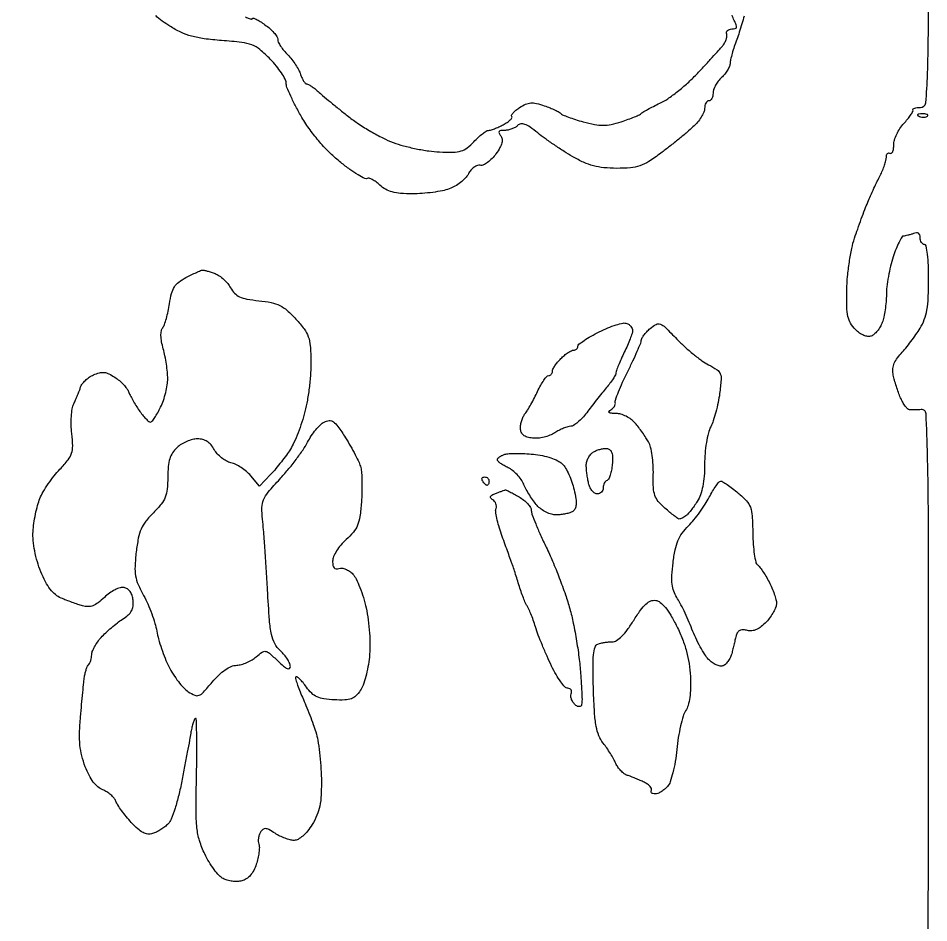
# Model space of a CAD drawing. Extents: x 0 to 102, y 0 to 135.
# Drawn here: x 83.3 to 101.52, y 67.13 to 85.24 of the extents above; entities that cross this region are included whole.
import ezdxf

# ---------------------------------------------------------------- set-up
doc = ezdxf.new("R2010")
doc.units = 0
doc.header["$MEASUREMENT"] = 0

msp = doc.modelspace()

# ---------------------------------------------------------------- linework, layer by layer
for points in [[(30.835569, 68.0607, 0.000004), (30.856286, 64.932268, 0.000002), (30.883525, 60.825814, 0.000002), (30.912326, 56.488502, 0.000002), (30.938318, 52.5789, -0.000116)], [(31.042661, 24.1956, 0.000001), (31.037549, 23.023692, 0.000001), (31.032419, 21.846099, 0.000001), (31.02793, 20.814404, 0.000005)], [(101.496377, 65.8778, 0.002569), (101.514707, 67.969643, 0.00091), (101.520108, 70.963568, 0.000406), (101.516774, 74.9871, 0.00534), (101.49843, 76.476132, 0.006143), (101.468595, 77.32135, 0.430062), (101.37195, 77.404576, -0.010629), (101.309029, 77.399524, -0.009014), (101.242392, 77.396801, -0.009117), (101.181587, 77.396524, -0.025085), (101.138802, 77.399258, -0.167582), (101.099714, 77.41795, -0.037424), (101.050349, 77.474479, -0.03487), (101.000382, 77.551869, -0.027596), (100.957186, 77.64165, -0.01221), (100.916702, 77.746391, -0.007938), (100.874834, 77.869209, -0.007983), (100.837768, 77.990449, -0.015022), (100.812373, 78.089618, -0.064405), (100.801984, 78.202199, -0.07745), (100.822167, 78.306463, -0.066471), (100.876617, 78.411425, -0.034107), (100.969927, 78.526936, 0.016814), (101.061163, 78.632217, 0.00929), (101.165774, 78.766497, 0.009255), (101.26686, 78.90668, 0.014686), (101.347572, 79.030718, 0.04788), (101.432628, 79.205984, 0.04559), (101.484502, 79.397118, 0.032537), (101.511599, 79.645085, 0.010836), (101.519684, 80.01045, 0.010203), (101.514096, 80.290457, 0.019957), (101.496207, 80.512842, 0.016366), (101.470566, 80.679223, 0.36083), (101.4354, 80.7084, -0.157984), (101.403133, 80.718856, -0.097154), (101.375651, 80.748336, -0.07906), (101.357097, 80.792362, -0.060338), (101.3508, 80.844351, 0.076855), (101.342226, 80.899799, 0.176865), (101.31682, 80.932742, 0.16701), (101.27496, 80.942667, 0.067159), (101.216981, 80.928951, -0.015021), (101.160763, 80.909294, -0.014278), (101.102513, 80.892684, -0.014385), (101.050213, 80.880964, -0.047958), (101.015219, 80.8776, 0.268338), (100.982202, 80.858506, 0.01669), (100.927097, 80.754887, 0.021068), (100.867921, 80.619943, 0.013756), (100.810638, 80.459854, 0.019962), (100.7583, 80.2752, 0.014362), (100.714137, 80.06549, 0.014542), (100.683621, 79.863237, 0.030176), (100.674, 79.703961, -0.020931), (100.667906, 79.558444, -0.016178), (100.649522, 79.400763, -0.016454), (100.622696, 79.254442, -0.03729), (100.59067, 79.146639, -0.041086), (100.548798, 79.058941, -0.03776), (100.492098, 78.976605, -0.039932), (100.429925, 78.910976, -0.091807), (100.372124, 78.875577, -0.123703), (100.304856, 78.867449, -0.0665), (100.223568, 78.888961, -0.056311), (100.136898, 78.936761, -0.042296), (100.053605, 79.00707, -0.064169), (99.957972, 79.131049, -0.079482), (99.905289, 79.266783, -0.048011), (99.882794, 79.460404, -0.010111), (99.882969, 79.801375, -0.0182), (99.898117, 80.066227, -0.013526), (99.93336, 80.357097, -0.013713), (99.981631, 80.630024, -0.029873), (100.036723, 80.8353, -0.004392), (100.099759, 81.018905, -0.003243), (100.172619, 81.221023, -0.003277), (100.24397, 81.411146, -0.007337), (100.301229, 81.5544, -0.005832), (100.357558, 81.68522, -0.003883), (100.425018, 81.833875, -0.003909), (100.492729, 81.977106, -0.007634), (100.549325, 82.090006, 0.01903), (100.597047, 82.190877, 0.018579), (100.637377, 82.295887, 0.018842), (100.665827, 82.390584, 0.063629), (100.674, 82.454549, -0.06007), (100.679376, 82.499133, -0.128475), (100.695745, 82.529417, -0.191431), (100.71996, 82.540859, -0.155411), (100.748025, 82.533836, 0.30116), (100.776022, 82.534717, 0.135998), (100.800305, 82.564504, 0.070399), (100.816806, 82.623426, 0.033132), (100.82205, 82.702484, -0.073208), (100.836407, 82.800012, -0.036605), (100.881072, 82.916728, -0.035359), (100.946074, 83.033113, -0.043564), (101.022975, 83.130757, 0.016418), (101.098655, 83.216808, 0.023288), (101.159683, 83.298442, 0.020691), (101.202708, 83.36799, 0.206702), (101.206214, 83.401266, -0.301532), (101.21234, 83.422329, -0.094491), (101.242408, 83.43929, -0.059266), (101.29198, 83.449691, -0.03224), (101.354264, 83.451183, 0.398326), (101.461704, 83.544963, 0.015627), (101.49819, 84.11606, 0.007686), (101.516996, 85.210837, 0.000451), (101.52, 88.541283, 0.000945)], [(97.825878, 85.28259, -0.008075), (97.782375, 85.125049, -0.00798), (97.730925, 84.959624, -0.010699), (97.678713, 84.8115, 0.010957), (97.629638, 84.672047, 0.011518), (97.587585, 84.532867, 0.011224), (97.556821, 84.411343, 0.049537), (97.547513, 84.338162, -0.091032), (97.534239, 84.275597, -0.037511), (97.495188, 84.197882, -0.035529), (97.439621, 84.118654, -0.038159), (97.3746, 84.0501, 0.044853), (97.309855, 83.979983, 0.038833), (97.255102, 83.896105, 0.040713), (97.21748, 83.811702, 0.084684), (97.2054, 83.740888, -0.052233), (97.199144, 83.681168, -0.07211), (97.180549, 83.630651, -0.092064), (97.153087, 83.596712, -0.178587), (97.1208, 83.5848, 0.175906), (97.088516, 83.573079, 0.092822), (97.061051, 83.539747, 0.073), (97.042461, 83.490106, 0.053197), (97.0362, 83.431428, -0.105761), (97.020421, 83.357664, -0.034927), (96.967859, 83.259429, -0.032974), (96.892583, 83.155543, -0.031939), (96.80355, 83.061272, -0.011744), (96.686115, 82.956889, -0.004588), (96.519294, 82.818092, -0.004538), (96.33595, 82.671126, -0.005627), (96.16257, 82.537844, -0.018926), (95.920063, 82.369693, -0.059576), (95.742026, 82.283819, -0.06199), (95.552636, 82.244128, -0.021723), (95.27427, 82.233176, -0.023596), (95.02071, 82.246195, -0.040302), (94.812214, 82.283929, -0.041149), (94.615464, 82.353938, -0.02585), (94.398323, 82.465826, -0.010362), (94.224425, 82.572016, -0.006837), (94.028814, 82.700904, -0.006881), (93.841958, 82.831513, -0.013216), (93.696471, 82.942168, 0.01669), (93.54178, 83.058134, 0.06465), (93.435717, 83.113458, 0.12258), (93.356949, 83.121977, 0.163735), (93.292978, 83.090218, -0.067718), (93.243787, 83.052809, -0.039044), (93.17626, 83.021275, -0.03825), (93.102152, 82.999774, -0.051525), (93.032721, 82.9926, 0.031901), (92.957666, 82.987806, 0.207123), (92.925838, 82.968899, 0.281184), (92.923368, 82.937335, 0.053398), (92.956216, 82.88685, -0.136409), (92.984098, 82.823113, -0.099938), (92.979602, 82.745661, -0.065276), (92.94001, 82.648671, -0.024297), (92.860825, 82.524178, -0.036596), (92.78162, 82.427871, -0.044423), (92.693824, 82.350776, -0.050339), (92.610543, 82.301845, -0.160139), (92.54722, 82.294656, 0.139468), (92.488785, 82.290406, 0.068962), (92.422501, 82.255267, 0.060173), (92.358866, 82.196534, 0.053509), (92.308122, 82.122091, -0.067966), (92.247385, 82.038284, -0.035731), (92.151904, 81.951708, -0.034759), (92.03954, 81.875559, -0.044814), (91.926596, 81.822864, -0.0381), (91.789051, 81.784677, -0.015283), (91.59628, 81.752759, -0.015019), (91.385554, 81.730873, -0.018365), (91.187596, 81.7236, -0.018755), (90.952861, 81.732408, -0.046426), (90.783288, 81.761131, -0.060857), (90.651436, 81.814123, -0.061656), (90.536857, 81.897116, 0.028439), (90.460562, 81.960492, 0.039785), (90.385341, 82.007314, 0.045129), (90.320973, 82.03355, 0.215867), (90.282595, 82.028597, -0.267653), (90.236401, 82.027186, -0.013321), (90.099541, 82.105394, -0.01849), (89.936017, 82.21318, -0.01201), (89.754941, 82.349062, -0.026738), (89.542097, 82.536213, -0.021398), (89.333221, 82.758952, -0.021117), (89.140991, 83.002453, -0.023811), (88.97805, 83.252006, -0.01113), (88.85657, 83.469919, -0.01388), (88.753992, 83.677722, -0.012142), (88.677709, 83.854927, -0.095846), (88.6608, 83.942328, 0.122797), (88.641331, 84.020404, 0.024962), (88.567608, 84.14377, 0.024929), (88.464999, 84.282041, 0.021112), (88.34355, 84.41762, 0.025109), (88.13686, 84.60936, 0.082953), (87.977326, 84.703296, 0.062818), (87.773355, 84.753462, 0.010325), (87.368416, 84.792062, -0.014182), (87.019207, 84.828069, -0.034971), (86.766884, 84.879487, -0.042072), (86.553246, 84.958691, -0.030864), (86.331459, 85.080095, -0.01932), (86.183046, 85.181887, -0.022487), (86.050546, 85.290086, -0.022225)], [(87.850505, 85.264306, 0.034766), (87.920356, 85.231417, 0.05119), (87.969189, 85.217994, 0.463702), (87.984, 85.230531, -0.508277), (87.999543, 85.241871, -0.035231), (88.058554, 85.218259, -0.027698), (88.140384, 85.172868, -0.014239), (88.2378, 85.1076, -0.026443), (88.334955, 85.030367, -0.031986), (88.417046, 84.94777, -0.033631), (88.475395, 84.871197, -0.147021), (88.4916, 84.817276, 0.114627), (88.504455, 84.76194, 0.028621), (88.550374, 84.680564, 0.027733), (88.615097, 84.591123, 0.024764), (88.69168, 84.505786, -0.027577), (88.772641, 84.414544, -0.021539), (88.850442, 84.307289, -0.022001), (88.914329, 84.200827, -0.048516), (88.951181, 84.11355, 0.028246), (88.978539, 84.040659, 0.038971), (89.011638, 83.979115, 0.043726), (89.045384, 83.935519, 0.209138), (89.073549, 83.9232, -0.127155), (89.107548, 83.914412, -0.020736), (89.16618, 83.878675, -0.021698), (89.233092, 83.82966, -0.017606), (89.300498, 83.771626, 0.011366), (89.391667, 83.69113, 0.002724), (89.546742, 83.561799, 0.002797), (89.726471, 83.415241, 0.002767), (89.908474, 83.270171, 0.021256), (90.111272, 83.12388, 0.014278), (90.354332, 82.973566, 0.014396), (90.598435, 82.841315, 0.027432), (90.802836, 82.751777, 0.024292), (91.009895, 82.685576, 0.014569), (91.261236, 82.626266, 0.014574), (91.515347, 82.581742, 0.02451), (91.730887, 82.561139, 0.014938), (92.006561, 82.556613, 0.069046), (92.16386, 82.580601, 0.093417), (92.2848, 82.642873, 0.040421), (92.418735, 82.765806, -0.017316), (92.504998, 82.85265, -0.022257), (92.590376, 82.925979, -0.020858), (92.665293, 82.979849, -0.146457), (92.70789, 82.9926, 0.076876), (92.751605, 82.999361, 0.014438), (92.828255, 83.026111, 0.015138), (92.916773, 83.063007, 0.013347), (93.006749, 83.10668, 0.024985), (93.08761, 83.153899, 0.044953), (93.147841, 83.201455, 0.064156), (93.181341, 83.242505, 0.348607), (93.178279, 83.269121, -0.323829), (93.173811, 83.296979, -0.06037), (93.204275, 83.342686, -0.044653), (93.259664, 83.396726, -0.025953), (93.334683, 83.451647, -0.041031), (93.453687, 83.516354, -0.086424), (93.555414, 83.541635, -0.075143), (93.668682, 83.532688, -0.025269), (93.828473, 83.486849, -0.011805), (93.942245, 83.444867, -0.015005), (94.045024, 83.400548, -0.013002), (94.12806, 83.359084, -0.108803), (94.1598, 83.332029, 0.132424), (94.19468, 83.304997, 0.009609), (94.308944, 83.259784, 0.012911), (94.449516, 83.21136, 0.009394), (94.608124, 83.164524, 0.019189), (94.83586, 83.111206, 0.048832), (95.004643, 83.09529, 0.052245), (95.166534, 83.112836, 0.024753), (95.369524, 83.167239, 0.008649), (95.508724, 83.214708, 0.011634), (95.632934, 83.262772, 0.008837), (95.734212, 83.306809, 0.111285), (95.7672, 83.33186, -0.085813), (95.79917, 83.358784, -0.007002), (95.894738, 83.412836, -0.009242), (96.011548, 83.473981, -0.006979), (96.14197, 83.53695, 0.041277), (96.297292, 83.62554, 0.016725), (96.493752, 83.77008, 0.016414), (96.695822, 83.940479, 0.020067), (96.872652, 84.11316, 0.001727), (97.033952, 84.285027, 0.001888), (97.189317, 84.452989, 0.001765), (97.321204, 84.597674, 0.009406), (97.39147, 84.678305, 0.043908), (97.435132, 84.740744, 0.044993), (97.46681, 84.809354, 0.049138), (97.482878, 84.873773, 0.117534), (97.478587, 84.922537, -0.137549), (97.476738, 84.960749, -0.144743), (97.495159, 84.993489, -0.118219), (97.532205, 85.015468, -0.075168), (97.582027, 85.023, 0.058896), (97.648226, 85.030825, 0.277532), (97.674393, 85.056542, 0.165873), (97.670801, 85.103622, 0.021628), (97.626579, 85.195602, -0.071601), (97.589986, 85.296338, -0.09869)]]:
    msp.add_lwpolyline(points, format="xyb")
for points in [[(101.38605, 83.324321, 0.018894), (101.322911, 83.319326, 0.168741), (101.298228, 83.30737, 0.470617), (101.299687, 83.291952, 0.054073), (101.334938, 83.273209, 0.051402), (101.381203, 83.260008, 0.05415), (101.428372, 83.256842, 0.060344), (101.469429, 83.263539, 0.126455), (101.497087, 83.279887, 0.296942), (101.500997, 83.298403, 0.208169), (101.485554, 83.314024, 0.077125), (101.444947, 83.323391, 0.028489)], [(86.984443, 80.194854, -0.079569), (87.018139, 80.192947, -0.012267), (87.083425, 80.176979, -0.013426), (87.160116, 80.153988, -0.011304), (87.240038, 80.125652, -0.059955), (87.323921, 80.081652, -0.035197), (87.412642, 80.010896, -0.034735), (87.49257, 79.926425, -0.049273), (87.550072, 79.840519, 0.069335), (87.629095, 79.732101, 0.093873), (87.727868, 79.662284, 0.06394), (87.87334, 79.617221, 0.017465), (88.111882, 79.584147, -0.023629), (88.364052, 79.546011, -0.065542), (88.53347, 79.488314, -0.067015), (88.680055, 79.389535, -0.02555), (88.855879, 79.216333, -0.024419), (89.021217, 79.017221, -0.074779), (89.104317, 78.86324, -0.066334), (89.143623, 78.681614, -0.016415), (89.158222, 78.376614, -0.020925), (89.15193, 78.142295, -0.012571), (89.125858, 77.865238, -0.01258), (89.085988, 77.590517, -0.021384), (89.037131, 77.363571, -0.015482), (88.975906, 77.155187, -0.012971), (88.898487, 76.938172, -0.013172), (88.817316, 76.74345, -0.034679), (88.746114, 76.61016, -0.016273), (88.667726, 76.493715, -0.009029), (88.565024, 76.356662, -0.008996), (88.455911, 76.221495, -0.014341), (88.357337, 76.110414), (88.130709, 75.869329), (87.951604, 76.080387, 0.041154), (87.86712, 76.16478, 0.030503), (87.761329, 76.24381, 0.031131), (87.651475, 76.306472, 0.058729), (87.555367, 76.34034, -0.068885), (87.463854, 76.374686, -0.043383), (87.368409, 76.43767, -0.042843), (87.283585, 76.517592, -0.059599), (87.223822, 76.603017, 0.052809), (87.159253, 76.698024, 0.076233), (87.08276, 76.7646, 0.079169), (86.992152, 76.803552, 0.062079), (86.885857, 76.8168, 0.062851), (86.786771, 76.804295, 0.037092), (86.673585, 76.766129, 0.036552), (86.56443, 76.710346, 0.051172), (86.477152, 76.644304, 0.059662), (86.387355, 76.538036, 0.070299), (86.331053, 76.419072, 0.054431), (86.301118, 76.265836, 0.021044), (86.292, 76.049284, -0.023535), (86.28065, 75.808279, -0.072704), (86.24211, 75.6503, -0.074648), (86.160584, 75.512251, -0.025738), (86.004927, 75.339687, 0.031357), (85.853868, 75.168391, 0.06169), (85.761147, 75.012576, 0.054619), (85.702713, 74.826602, 0.019943), (85.659938, 74.55361, 0.016795), (85.636376, 74.266764, 0.054303), (85.647848, 74.076201, 0.060045), (85.699273, 73.902971, 0.023947), (85.808622, 73.680253, -0.022055), (85.891914, 73.512219, -0.015468), (85.971273, 73.316461, -0.015643), (86.035715, 73.123897, -0.031213), (86.07221, 72.9675, 0.026742), (86.107169, 72.811393, 0.013732), (86.166669, 72.61989, 0.013608), (86.2389, 72.425592, 0.019953), (86.313747, 72.259347, 0.026051), (86.399433, 72.107953, 0.022658), (86.50421, 71.958814, 0.023293), (86.61155, 71.832485, 0.060038), (86.702976, 71.755483, 0.043699), (86.833226, 71.685557, 0.199842), (86.917316, 71.684643, 0.112661), (87.004854, 71.745564, 0.010008), (87.182859, 71.949169, -0.026197), (87.314326, 72.090069, -0.041199), (87.442412, 72.194772, -0.049546), (87.563245, 72.2614, -0.090537), (87.672642, 72.286361, 0.057372), (87.767669, 72.301537, 0.033871), (87.876108, 72.339981, 0.033498), (87.980596, 72.393768, 0.048338), (88.063968, 72.455708, -0.030747), (88.179694, 72.548166, -0.202971), (88.250546, 72.563424, -0.133746), (88.327194, 72.525991, -0.010943), (88.493058, 72.373903, 0.014508), (88.609799, 72.26838, 0.070708), (88.684895, 72.220798, 0.255591), (88.72579, 72.223948, 0.253599), (88.7454, 72.260125, 0.107359), (88.731943, 72.322073, 0.034115), (88.686729, 72.40563, 0.032271), (88.622106, 72.4945, 0.030851), (88.545669, 72.575744, -0.08019), (88.434018, 72.720628, -0.072379), (88.368713, 72.898413, -0.033548), (88.328045, 73.186059, -0.00451), (88.288734, 73.796041, 0.001893), (88.263678, 74.219314, 0.001965), (88.235705, 74.637187, 0.001892), (88.208709, 74.998605, 0.008527), (88.18854, 75.2094, -0.030732), (88.176548, 75.444323, -0.09963), (88.208785, 75.596277, -0.07287), (88.302911, 75.748724, -0.011573), (88.535613, 76.0131, 0.013821), (88.696972, 76.198092, 0.011329), (88.859252, 76.404205, 0.011492), (88.999842, 76.600584, 0.02944), (89.089614, 76.750521, -0.026944), (89.164792, 76.877518, -0.024947), (89.255012, 76.999135, -0.02578), (89.34628, 77.099153, -0.072166), (89.422458, 77.155338, -0.103869), (89.523478, 77.184869, -0.180199), (89.606452, 77.161084, -0.081424), (89.697068, 77.068113, -0.01103), (89.848539, 76.840917, -0.011616), (89.950577, 76.671741, -0.011655), (90.04453, 76.498194, -0.011542), (90.119368, 76.343188, -0.04482), (90.154602, 76.242667, -0.046264), (90.171247, 76.136206, -0.011204), (90.17842, 75.957997, -0.011399), (90.177397, 75.75236, -0.011109), (90.167032, 75.545208, -0.016802), (90.136808, 75.260627, -0.062708), (90.089813, 75.087226, -0.077817), (90.006991, 74.950684, -0.035368), (89.860987, 74.800495, 0.034245), (89.755593, 74.692564, 0.036941), (89.668802, 74.573828, 0.040185), (89.609855, 74.459773, 0.0995), (89.5914, 74.367952, 0.038861), (89.598112, 74.281725, 0.142636), (89.62113, 74.232669, 0.211143), (89.66057, 74.21446, 0.095985), (89.717695, 74.224561, -0.127841), (89.777125, 74.231252, -0.062025), (89.851406, 74.211006, -0.05548), (89.928192, 74.168976, -0.052323), (89.995534, 74.11036, -0.074334), (90.06146, 74.014333, -0.019874), (90.136136, 73.844146, -0.019689), (90.206478, 73.641678, -0.019175), (90.26137, 73.432522, -0.021712), (90.303262, 73.195445, -0.016114), (90.329624, 72.930727, -0.016312), (90.338567, 72.6709, -0.026164), (90.327367, 72.449422, -0.020914), (90.299098, 72.255378, -0.019373), (90.254171, 72.059292, -0.019782), (90.200528, 71.888023, -0.059307), (90.146006, 71.778409, -0.056353), (90.05905, 71.673613, -0.105912), (89.965943, 71.615944, -0.077178), (89.837599, 71.591333, -0.019729), (89.625394, 71.592191, -0.024234), (89.416436, 71.61146, -0.07279), (89.279313, 71.651743, -0.086369), (89.172802, 71.725138, -0.044114), (89.066996, 71.849, 0.016897), (88.99876, 71.938282, 0.028821), (88.935204, 72.007333, 0.029644), (88.882418, 72.052697, 0.375274), (88.858268, 72.051068, 0.266506), (88.850108, 72.02094, 0.012534), (88.880461, 71.91597, 0.017849), (88.925892, 71.788446, 0.011585), (88.987003, 71.644347, -0.008412), (89.058191, 71.479408, -0.005605), (89.134434, 71.288195, -0.005643), (89.204242, 71.100987, -0.010995), (89.254933, 70.94987, -0.033865), (89.294589, 70.783471, -0.01207), (89.329206, 70.541517, -0.011913), (89.354526, 70.273367, -0.013775), (89.365497, 70.017003, -0.013344), (89.361733, 69.688712, -0.040089), (89.335301, 69.466292, -0.05182), (89.278592, 69.284235, -0.037032), (89.18007, 69.094783, -0.030529), (89.089477, 68.966429, -0.044096), (88.99346, 68.866169, -0.052556), (88.900591, 68.800726, -0.127902), (88.820124, 68.7798, -0.062446), (88.741571, 68.789649, -0.026457), (88.640022, 68.821325, -0.025673), (88.533834, 68.867049, -0.030536), (88.439103, 68.921161, 0.017748), (88.317864, 68.994587, 0.109638), (88.248477, 69.015342, 0.1932), (88.196729, 68.998797, 0.078399), (88.146869, 68.942311, 0.06144), (88.120824, 68.887553, 0.046249), (88.105687, 68.822555, 0.047156), (88.102951, 68.757675, 0.075351), (88.114088, 68.703438, -0.09356), (88.12488, 68.639168, -0.025751), (88.117501, 68.536435, -0.025071), (88.096886, 68.418687, -0.023833), (88.064326, 68.30155, -0.040899), (88.011631, 68.177098, -0.05896), (87.944182, 68.078521, -0.067648), (87.864083, 68.008572, -0.084415), (87.773806, 67.968868, -0.055134), (87.685487, 67.956805, -0.036273), (87.582919, 67.961621, -0.036346), (87.482487, 67.981155, -0.056721), (87.400683, 68.013646, -0.085083), (87.320139, 68.076306, -0.025012), (87.220119, 68.197525, -0.024331), (87.119453, 68.347482, -0.023947), (87.033253, 68.50729, -0.03628), (86.928092, 68.775036, -0.049425), (86.87584, 69.028946, -0.027351), (86.858292, 69.383185, -0.004195), (86.867874, 70.088874, 0.003947), (86.874206, 70.53875, 0.00704), (86.871283, 70.908849, 0.002878), (86.862863, 71.212365, 0.656135), (86.843004, 71.220204, 0.104099), (86.820896, 71.186308, 0.017603), (86.795319, 71.112905, 0.018577), (86.771146, 71.023104, 0.015576), (86.752069, 70.92633, -0.004209), (86.72829, 70.789371, -0.000835), (86.683262, 70.5447, -0.000884), (86.629844, 70.259946, -0.000822), (86.57413, 69.968439, -0.013388), (86.511415, 69.684345, -0.016234), (86.436945, 69.421918, -0.014906), (86.361285, 69.207197, -0.098935), (86.300691, 69.111786, -0.037479), (86.235982, 69.053547, -0.02422), (86.153295, 68.99582, -0.024339), (86.066478, 68.946988, -0.041602), (85.989322, 68.916121, -0.100385), (85.892239, 68.906646, -0.094534), (85.796853, 68.935247, -0.065081), (85.691853, 69.008602, -0.023184), (85.56232, 69.138326, -0.013875), (85.461944, 69.254976, -0.013825), (85.368066, 69.377153, -0.013791), (85.292054, 69.488278, -0.05153), (85.253815, 69.563671, 0.081111), (85.21715, 69.626497, 0.041599), (85.153276, 69.691936, 0.039921), (85.074489, 69.749932, 0.047894), (84.991989, 69.790708, -0.08731), (84.894556, 69.848781, -0.052459), (84.802109, 69.947165, -0.043647), (84.716606, 70.082871, -0.027554), (84.640243, 70.253913, -0.030402), (84.571068, 70.474389, -0.03727), (84.534823, 70.687151, -0.031188), (84.52704, 70.931278, -0.01379), (84.545771, 71.253525, -0.001613), (84.567955, 71.502495, -0.001793), (84.591009, 71.742695, -0.001657), (84.612083, 71.947419, -0.009365), (84.625726, 72.056327, -0.023272), (84.640425, 72.132801, -0.024153), (84.662029, 72.206618, -0.024756), (84.686857, 72.268329, -0.088576), (84.711077, 72.303077, 0.08629), (84.733409, 72.33481, 0.036703), (84.752157, 72.383474, 0.034917), (84.764976, 72.439602, 0.038509), (84.769303, 72.49515, -0.095508), (84.782063, 72.561069, -0.02985), (84.825261, 72.652511, -0.028612), (84.886835, 72.751111, -0.028033), (84.959653, 72.842745, -0.02144), (85.049706, 72.93554, -0.012904), (85.163857, 73.038048, -0.012913), (85.282822, 73.134267, -0.021959), (85.387658, 73.207593, 0.037395), (85.501453, 73.292528, 0.086348), (85.568535, 73.375045, 0.098067), (85.598927, 73.468378, 0.058729), (85.599158, 73.585424, 0.05214), (85.577729, 73.681463, 0.074002), (85.538043, 73.75931, 0.085987), (85.482992, 73.813776, 0.105625), (85.416485, 73.841741, 0.121909), (85.339936, 73.837522, 0.041971), (85.236272, 73.795929, 0.038702), (85.125061, 73.728838, 0.035964), (85.022575, 73.643893, -0.027833), (84.897603, 73.536838, -0.070569), (84.793599, 73.47842, -0.091017), (84.694447, 73.459419, -0.073307), (84.58679, 73.474432, -0.010249), (84.494345, 73.503576, -0.005166), (84.378924, 73.543916, -0.005128), (84.260463, 73.588076, -0.007589), (84.15761, 73.629425, -0.074673), (84.043025, 73.699127, -0.055091), (83.940034, 73.806375, -0.044163), (83.844322, 73.956751, -0.023252), (83.751521, 74.158009, -0.025633), (83.681614, 74.359273, -0.023118), (83.629873, 74.573655, -0.02394), (83.599988, 74.781626, -0.037038), (83.596214, 74.962986, -0.022532), (83.612376, 75.126886, -0.015439), (83.644784, 75.311018, -0.01559), (83.687109, 75.486804, -0.030233), (83.733626, 75.623547, -0.035707), (83.798725, 75.755028, -0.016937), (83.899998, 75.914786, -0.01669), (84.01769, 76.075448, -0.022678), (84.13497, 76.211631, 0.020862), (84.297575, 76.399065, 0.088514), (84.368002, 76.529122, 0.088665), (84.389043, 76.6754, 0.020973), (84.370257, 76.922277, -0.023785), (84.358241, 77.092857, -0.022704), (84.362172, 77.266491, -0.023325), (84.37977, 77.419273, -0.071284), (84.41089, 77.518593, 0.008541), (84.448512, 77.600868, 0.006126), (84.487846, 77.694018, 0.006188), (84.523123, 77.783659, 0.013232), (84.547654, 77.853882, -0.085309), (84.580918, 77.917801, -0.040504), (84.643077, 77.987121, -0.038596), (84.721632, 78.050864, -0.044279), (84.80566, 78.098532, -0.04272), (84.922784, 78.140246, -0.092223), (85.017862, 78.147182, -0.085066), (85.113908, 78.119478, -0.032384), (85.235581, 78.050571, -0.030754), (85.32339, 77.984985, -0.027733), (85.405746, 77.90695, -0.028792), (85.471656, 77.828588, -0.074188), (85.506613, 77.763621, 0.031645), (85.537253, 77.692893, 0.010757), (85.59035, 77.594201, 0.010647), (85.653836, 77.487419, 0.012058), (85.719327, 77.38785, 0.017057), (85.785674, 77.298744, 0.023287), (85.851727, 77.223541, 0.021257), (85.910328, 77.16773, 0.181585), (85.943692, 77.1552, 0.225264), (85.975695, 77.170389, 0.020452), (86.030185, 77.243023, 0.023367), (86.090219, 77.339632, 0.016079), (86.149431, 77.45417, 0.029554), (86.204007, 77.588513, 0.020729), (86.249982, 77.745241, 0.020991), (86.281567, 77.899543, 0.040438), (86.291528, 78.02522, 0.02474), (86.285004, 78.152517, 0.012426), (86.264846, 78.312264, 0.012308), (86.235758, 78.476791, 0.017816), (86.201358, 78.62032, -0.022982), (86.168807, 78.762608, -0.038729), (86.156403, 78.88436, -0.047721), (86.163284, 78.980769, -0.126961), (86.191158, 79.04332, 0.082716), (86.225424, 79.105054, 0.016442), (86.263927, 79.225762, 0.01699), (86.299745, 79.37092, 0.015095), (86.327246, 79.524, -0.0255), (86.368561, 79.729337, -0.077822), (86.424399, 79.859631, -0.090141), (86.51228, 79.955877, -0.042162), (86.655168, 80.046804, -0.006509), (86.763313, 80.10166, -0.008468), (86.863817, 80.148911, -0.006588), (86.948792, 80.18578, -0.073613)], [(95.477474, 79.129148, -0.065598), (95.523339, 79.104245, -0.063518), (95.561752, 79.068078, -0.068673), (95.587257, 79.02662, -0.111473), (95.595129, 78.986199, -0.073688), (95.585084, 78.929968, -0.010311), (95.545086, 78.8185, -0.011597), (95.491596, 78.687752, -0.009615), (95.4288, 78.5511, 0.007093), (95.36599, 78.416215, 0.009221), (95.312514, 78.290841, 0.00724), (95.271412, 78.184948, 0.079198), (95.262471, 78.140313, -0.11753), (95.251043, 78.099596, -0.015329), (95.204528, 78.02169, -0.017151), (95.142349, 77.931427, -0.013576), (95.06925, 77.838143, 0.003901), (94.981771, 77.730849, 0.002081), (94.875183, 77.596875, 0.002071), (94.767459, 77.459141, 0.003227), (94.675897, 77.33948, -0.025596), (94.589575, 77.236552, -0.030831), (94.498091, 77.149583, -0.032153), (94.413895, 77.087655, -0.143445), (94.35567, 77.0706, 0.074961), (94.296959, 77.061748, 0.023613), (94.213234, 77.031517, 0.022993), (94.121738, 76.988477, 0.023595), (94.035392, 76.937553, -0.052339), (93.940265, 76.888577, -0.033916), (93.822037, 76.851607, -0.033962), (93.700212, 76.831025, -0.053452), (93.594218, 76.831803, -0.041223), (93.483555, 76.853837, -0.100315), (93.410049, 76.892002, -0.126949), (93.367461, 76.949275, -0.088908), (93.350659, 77.0283, -0.051447), (93.355902, 77.102364, -0.034229), (93.376308, 77.185074, -0.034398), (93.407545, 77.263488, -0.055419), (93.445614, 77.3244, 0.031147), (93.493953, 77.393999, 0.008996), (93.559798, 77.507215, 0.00901), (93.62957, 77.637784, 0.009493), (93.693344, 77.76855, -0.018152), (93.755241, 77.890079, -0.025961), (93.819419, 77.992608, -0.024218), (93.878394, 78.068656, -0.219097), (93.915639, 78.0858, 0.112094), (93.944235, 78.092292, 0.100139), (93.96858, 78.110651, 0.09441), (93.984913, 78.138097, 0.087355), (93.9906, 78.1704, -0.120635), (94.001218, 78.21377, -0.026952), (94.040302, 78.279851, -0.026473), (94.095032, 78.353215, -0.022886), (94.1598, 78.4242, -0.022886), (94.230785, 78.488968, -0.026473), (94.304149, 78.543697, -0.026952), (94.37023, 78.582782, -0.120635), (94.4136, 78.5934, 0.089872), (94.445899, 78.599253, 0.09531), (94.473349, 78.616028, 0.099774), (94.491714, 78.641044, 0.109029), (94.4982, 78.670433, -0.232186), (94.517918, 78.710604, -0.015651), (94.624329, 78.78769, -0.019906), (94.763055, 78.873857, -0.013427), (94.927574, 78.961432, -0.01832), (95.100807, 79.039973, -0.023254), (95.266224, 79.098959, -0.02222), (95.405889, 79.134859, -0.144384)], [(96.482118, 78.813815, 0.017136), (96.638005, 78.661896, 0.014157), (96.81396, 78.510681, 0.014395), (96.983412, 78.381106, 0.036713), (97.11513, 78.300232, -0.027974), (97.284689, 78.200158, -0.154107), (97.350258, 78.118387, -0.113772), (97.367173, 78.001316, -0.012203), (97.337561, 77.726863, -0.017936), (97.306817, 77.545316, -0.014849), (97.261471, 77.354503, -0.015107), (97.209365, 77.181925, -0.038472), (97.158431, 77.061571, 0.059222), (97.111294, 76.935937, 0.019834), (97.072083, 76.74347, 0.01941), (97.045181, 76.524954, 0.020923), (97.0362, 76.310425, -0.018802), (97.027188, 76.070854, -0.029655), (96.999611, 75.867049, -0.034982), (96.954056, 75.69833, -0.058288), (96.890104, 75.565973, -0.013074), (96.827819, 75.473488, -0.013552), (96.761499, 75.385509, -0.013359), (96.700119, 75.312601, -0.055445), (96.657454, 75.274145, -0.02192), (96.621213, 75.250456, -0.023599), (96.5839, 75.230654, -0.023993), (96.550495, 75.216815, -0.094615), (96.5286, 75.213369, -0.147326), (96.502385, 75.222205, -0.007101), (96.427153, 75.277273, -0.01108), (96.33907, 75.346802, -0.007714), (96.242647, 75.42898, -0.037138), (96.109839, 75.564493, -0.092531), (96.041591, 75.684652, -0.072327), (96.012316, 75.838864, -0.016564), (96.009636, 76.104833, 0.021181), (96.005956, 76.295399, 0.020761), (95.986194, 76.48626, 0.021174), (95.954853, 76.651871, 0.07015), (95.914889, 76.755076, 0.017427), (95.862881, 76.840986, 0.009159), (95.792636, 76.944207, 0.0091), (95.716723, 77.047444, 0.013822), (95.646703, 77.13405, 0.056726), (95.568284, 77.207094, 0.042585), (95.467741, 77.268943, 0.043464), (95.36143, 77.311343, 0.071792), (95.266003, 77.325695, -0.016969), (95.170979, 77.329487, -0.128295), (95.12884, 77.343874, -0.43382), (95.125031, 77.366342, -0.088951), (95.158316, 77.396898, 0.054241), (95.19897, 77.429347, 0.059649), (95.230239, 77.468844, 0.067742), (95.247982, 77.509093, 0.134874), (95.24839, 77.543653, -0.153351), (95.25087, 77.595275, -0.007425), (95.313324, 77.75765, -0.011521), (95.395944, 77.950336, -0.008001), (95.497724, 78.164242, 0.005492), (95.600958, 78.378425, 0.007707), (95.688042, 78.572005, 0.004902), (95.75677, 78.735695, 0.097234), (95.7672, 78.788819, -0.13468), (95.77847, 78.829898, -0.028688), (95.820256, 78.891924, -0.028055), (95.878675, 78.960399, -0.023489), (95.947817, 79.026302, -0.05215), (96.066885, 79.109564, -0.224815), (96.150826, 79.114923, -0.100558), (96.248436, 79.051118, -0.006844)], [(95.0904, 76.622502, -0.148997), (95.146386, 76.594119, -0.126698), (95.181353, 76.537558, -0.075503), (95.195393, 76.44525, -0.024365), (95.188667, 76.306688, -0.023397), (95.172065, 76.192197, -0.031692), (95.145792, 76.091058, -0.032801), (95.114575, 76.013595, -0.195317), (95.082917, 75.9849, 0.119073), (95.053412, 75.965247, 0.066585), (95.028453, 75.929778, 0.060474), (95.011546, 75.884779, 0.059725), (95.0058, 75.83685, -0.096634), (94.996876, 75.791106, -0.097347), (94.971422, 75.752206, -0.09849), (94.933427, 75.72616, -0.101495), (94.888767, 75.717, -0.141996), (94.840217, 75.731071, -0.070954), (94.791128, 75.772915, -0.061522), (94.74893, 75.834549, -0.053959), (94.720722, 75.90735, -0.019165), (94.701084, 75.993745, -0.011876), (94.684356, 76.096465, -0.011909), (94.67265, 76.198821, -0.020964), (94.668555, 76.283846, -0.070639), (94.679094, 76.36153, -0.054297), (94.711229, 76.440976, -0.055188), (94.758888, 76.510175, -0.081249), (94.81545, 76.557361, -0.042031), (94.881449, 76.58917, -0.03313), (94.957287, 76.612535, -0.034117), (95.031145, 76.62479, -0.067504)], [(93.6099, 76.510301, -0.026472), (93.789337, 76.483234, -0.030033), (93.957337, 76.438058, -0.032679), (94.097174, 76.380891, -0.081352), (94.187101, 76.317266, -0.065941), (94.252059, 76.233741, -0.025186), (94.320096, 76.102719, -0.024416), (94.38058, 75.951183, -0.027489), (94.423312, 75.800294, -0.015365), (94.458609, 75.617044, -0.05564), (94.464345, 75.498613, -0.096698), (94.443686, 75.419544, -0.140181), (94.396012, 75.36594, -0.063437), (94.338958, 75.339175, -0.02483), (94.254801, 75.316582, -0.024097), (94.160242, 75.30089, -0.027586), (94.068797, 75.295295, -0.071698), (93.972586, 75.30858, -0.043873), (93.865501, 75.349874, -0.04285), (93.763718, 75.411078, -0.055366), (93.683092, 75.48435, -0.025097), (93.611596, 75.574162, -0.014983), (93.535354, 75.687492, -0.014981), (93.466016, 75.80522, -0.02503), (93.415791, 75.908596, 0.052385), (93.362121, 76.005252, 0.036253), (93.283026, 76.102259, 0.036611), (93.192284, 76.185298, 0.060169), (93.103546, 76.239426, -0.023542), (93.022073, 76.281284, -0.032106), (92.953294, 76.326925, -0.033376), (92.903683, 76.370156, -0.199401), (92.8908, 76.401176, -0.180045), (92.90118, 76.429069, -0.057613), (92.93429, 76.459493, -0.048935), (92.982184, 76.487572, -0.037956), (93.03885, 76.508681, -0.057024), (93.122193, 76.522712, -0.012509), (93.267667, 76.526765, -0.012865), (93.437098, 76.522886, -0.012041)], [(92.632007, 76.0554, -0.093332), (92.666207, 76.04896, -0.09642), (92.695282, 76.030549, -0.099167), (92.714742, 76.00308, -0.105053), (92.7216, 75.9708, -0.042167), (92.718864, 75.938411, -0.061769), (92.710641, 75.911051, -0.081139), (92.698559, 75.892499, -0.210953), (92.684293, 75.8862, -0.151918), (92.666465, 75.891745, -0.038439), (92.642586, 75.911051, -0.035638), (92.617457, 75.938417, -0.029505), (92.5947, 75.9708, -0.082592), (92.581459, 76.003126, -0.161196), (92.584091, 76.030549, -0.182303), (92.601979, 76.048777, -0.108972)], [(97.358365, 75.9708, -0.139141), (97.397098, 75.959808, -0.010983), (97.487756, 75.901061, -0.014253), (97.594011, 75.824326, -0.010418), (97.707671, 75.733389, -0.031451), (97.873054, 75.57667, -0.100631), (97.951927, 75.447686, -0.072254), (97.987537, 75.275536, -0.011189), (98.000576, 74.926559, 0.01368), (98.01, 74.704036, 0.019281), (98.031447, 74.506669, 0.015806), (98.060047, 74.348071, 0.187367), (98.0937, 74.296756, -0.074197), (98.135394, 74.256487, -0.014367), (98.196938, 74.171348, -0.014992), (98.263462, 74.06692, -0.013351), (98.32635, 73.95463, -0.019488), (98.383019, 73.835757, -0.018884), (98.43091, 73.71159, -0.019185), (98.464656, 73.59932, -0.063491), (98.4744, 73.522898, -0.093847), (98.460656, 73.450315, -0.032026), (98.414963, 73.352833, -0.030519), (98.349496, 73.249189, -0.030765), (98.27206, 73.154578, -0.034492), (98.17083, 73.059432, -0.065144), (98.075786, 73.000455, -0.080784), (97.983896, 72.975611, -0.089893), (97.892388, 72.982623, 0.053403), (97.816779, 72.993979, 0.088914), (97.753142, 72.985335, 0.111572), (97.706311, 72.957608, 0.128044), (97.678794, 72.913648, 0.011233), (97.661388, 72.853598, 0.003507), (97.637942, 72.762778, 0.003503), (97.61317, 72.660945, 0.003861), (97.590645, 72.562027, -0.043437), (97.56124, 72.467967, -0.043706), (97.516072, 72.380606, -0.047433), (97.462881, 72.311974, -0.113046), (97.409643, 72.276209, -0.130151), (97.347434, 72.269492, -0.064199), (97.270442, 72.29159, -0.055901), (97.189776, 72.337714, -0.047453), (97.116341, 72.402897, -0.046308), (97.041739, 72.499524, -0.015422), (96.950645, 72.65355, -0.015201), (96.859709, 72.831318, -0.016746), (96.782831, 73.008707, 0.009358), (96.708196, 73.18814, 0.008299), (96.623965, 73.372047, 0.008361), (96.542619, 73.535077, 0.025131), (96.479783, 73.642373, -0.060668), (96.417811, 73.767817, -0.057747), (96.386446, 73.906581, -0.041825), (96.382298, 74.084311, -0.014874), (96.405158, 74.337581, -0.020335), (96.446769, 74.594731, -0.048763), (96.503508, 74.779105, -0.057701), (96.588035, 74.929773, -0.040305), (96.714716, 75.078024, 0.025152), (96.822548, 75.196744, 0.014778), (96.939816, 75.348616, 0.014761), (97.048337, 75.507769, 0.024302), (97.129306, 75.649074, -0.014952), (97.196907, 75.772334, -0.021794), (97.264297, 75.876293, -0.018327), (97.324827, 75.955036, -0.2233)], [(93.046947, 75.795654, -0.163412), (93.066803, 75.793191, -0.005323), (93.139778, 75.757218, -0.009699), (93.225626, 75.711644, -0.006533), (93.321897, 75.65646, -0.034799), (93.415926, 75.591697, -0.040041), (93.495425, 75.517228, -0.044036), (93.550854, 75.444314, -0.141427), (93.5676, 75.386294, 0.088887), (93.581544, 75.308477, 0.007527), (93.655361, 75.117974, 0.009796), (93.751937, 74.89227, 0.007424), (93.86636, 74.648433, -0.013538), (93.993382, 74.368909, -0.008354), (94.128261, 74.033889, -0.008376), (94.250571, 73.698078, -0.014859), (94.338404, 73.416948, -0.017934), (94.408145, 73.128515, -0.009718), (94.474194, 72.769503, -0.00967), (94.52731, 72.40103, -0.015058), (94.557331, 72.08162, -0.003326), (94.582336, 71.643012, -0.051971), (94.5743, 71.493106, -0.363832), (94.532789, 71.457026, -0.179477), (94.462136, 71.481824, -0.058561), (94.411522, 71.534962, -0.061098), (94.375447, 71.597669, -0.068014), (94.358575, 71.660041, -0.124329), (94.364795, 71.712054, 0.090058), (94.37297, 71.755316, 0.136119), (94.363049, 71.792105, 0.147739), (94.33647, 71.816542, 0.112997), (94.297772, 71.8254, -0.212636), (94.242832, 71.849871, -0.025284), (94.156733, 71.955869, -0.026635), (94.063019, 72.09942, -0.018836), (93.972834, 72.26955, -0.008713), (93.882945, 72.464343, -0.006453), (93.790134, 72.682636, -0.006525), (93.707823, 72.891101, -0.014573), (93.651981, 73.0521, 0.008786), (93.606646, 73.187861, 0.01005), (93.55844, 73.315946, 0.009283), (93.513457, 73.422749, 0.054921), (93.483, 73.4751, -0.056797), (93.452786, 73.527483, -0.009653), (93.408847, 73.634254, -0.01043), (93.362058, 73.762339, -0.009121), (93.318399, 73.8981, 0.002546), (93.27575, 74.036963, 0.002603), (93.231994, 74.174372, 0.002523), (93.192774, 74.293304, 0.010869), (93.167558, 74.3634, -0.004081), (93.14002, 74.436805, -0.000718), (93.089585, 74.575274, -0.000778), (93.030925, 74.737835, -0.000699), (92.970635, 74.906473, -0.015125), (92.916835, 75.073444, -0.019091), (92.877742, 75.230951, -0.017459), (92.855037, 75.363071, -0.126083), (92.862419, 75.426666, 0.10332), (92.869652, 75.471344, 0.081654), (92.859501, 75.519356, 0.078445), (92.833883, 75.563293, 0.083387), (92.796433, 75.596136, -0.075388), (92.756162, 75.630337, -0.291687), (92.751531, 75.661273, -0.1682), (92.780054, 75.69175, -0.028002), (92.854115, 75.725648, -0.002695), (92.918903, 75.750617, -0.003555), (92.978238, 75.772637, -0.002578), (93.028157, 75.790469, -0.034354)], [(96.057225, 73.584758, -0.136509), (96.149681, 73.544206, -0.051299), (96.250389, 73.443136, -0.037725), (96.359837, 73.285091, -0.016948), (96.480171, 73.062909, -0.02164), (96.594007, 72.807456, -0.027994), (96.674707, 72.563905, -0.028857), (96.725938, 72.319096, -0.025596), (96.751259, 72.059988, -0.017563), (96.753799, 71.831294, -0.02842), (96.738094, 71.637437, -0.033904), (96.705649, 71.481742, -0.07663), (96.655997, 71.372379, 0.072675), (96.606441, 71.265469, 0.016201), (96.555227, 71.070251, 0.016492), (96.510416, 70.838727, 0.015263), (96.479603, 70.5987, -0.016926), (96.447864, 70.357808, -0.020546), (96.401295, 70.134883, -0.020648), (96.347243, 69.952631, -0.097046), (96.292932, 69.85845, -0.040828), (96.234814, 69.8018, -0.038103), (96.166965, 69.75389, -0.040411), (96.099899, 69.720839, -0.094557), (96.045195, 69.7104, -0.06162), (96.002925, 69.715629, -0.131235), (95.97435, 69.731506, -0.191596), (95.963744, 69.755, -0.150889), (95.97082, 69.78225, 0.239075), (95.973707, 69.816442, 0.085135), (95.947114, 69.859337, 0.061322), (95.89633, 69.904191, 0.038715), (95.827763, 69.943778, 0.008532), (95.745082, 69.981612, 0.006126), (95.651504, 70.021156, 0.006188), (95.561475, 70.056615, 0.013249), (95.49098, 70.081261, -0.080915), (95.427784, 70.113466, -0.042636), (95.361265, 70.171574, -0.040982), (95.301703, 70.244385, -0.049671), (95.259081, 70.321582, 0.025519), (95.21549, 70.410404, 0.012306), (95.15119, 70.519676, 0.012168), (95.078409, 70.630565, 0.01707), (95.007755, 70.7256, -0.072539), (94.92047, 70.87505, -0.050952), (94.866187, 71.062441, -0.030098), (94.832981, 71.337897, -0.007086), (94.811818, 71.801459, -0.005695), (94.802942, 72.243908, -0.02692), (94.814391, 72.497291, -0.048071), (94.844267, 72.648514, -0.23237), (94.902132, 72.710909, -0.03526), (94.958932, 72.728225, -0.016896), (95.033817, 72.742754, -0.016658), (95.113348, 72.752711, -0.022811), (95.185414, 72.756, 0.145161), (95.273262, 72.782053, 0.051002), (95.376731, 72.865474, 0.038985), (95.491808, 72.998705, 0.01958), (95.61657, 73.182908, -0.016002), (95.754036, 73.38903, -0.052861), (95.862244, 73.510971, -0.087242), (95.959195, 73.572476, -0.134118)]]:
    msp.add_lwpolyline(points, format="xyb", close=True)

doc.saveas('drawing.dxf')
